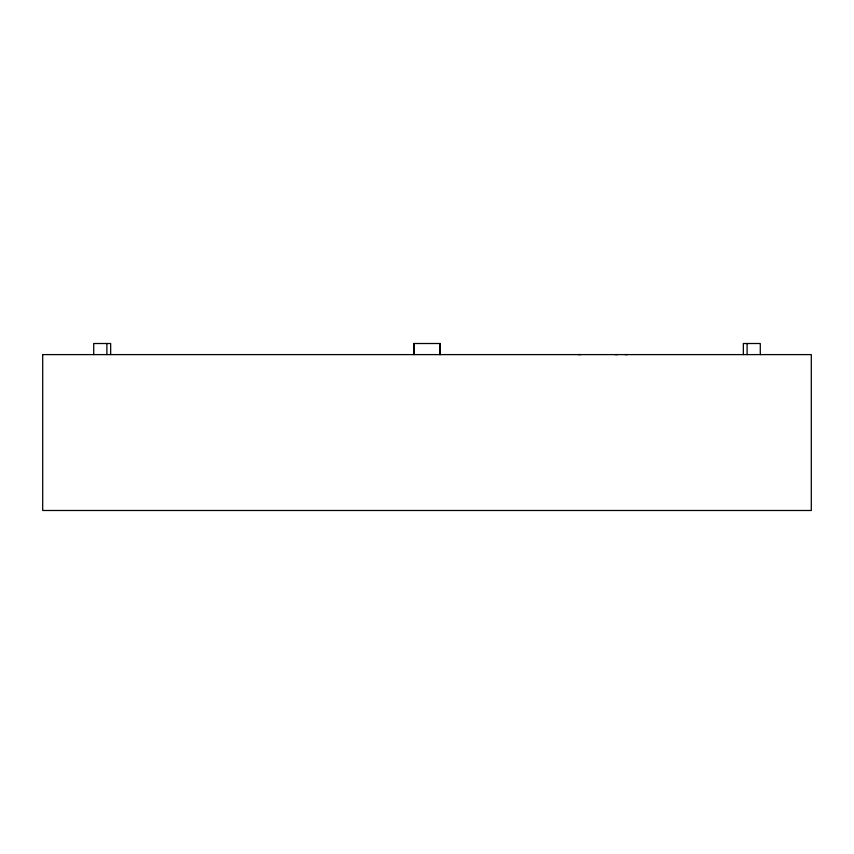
<?xml version="1.0" encoding="UTF-8"?>
<svg xmlns="http://www.w3.org/2000/svg" width="854" height="854" viewBox="0 0 854 854"><rect width="100%" height="100%" fill="white"/><g stroke="black" fill="none" stroke-linecap="round" stroke-linejoin="round"><path stroke-width="1.28" d="M578.19 354.602L580.901 354.602M616.193 354.602L617.431 354.602M624.989 354.602L627.519 354.602M614.901 354.602L615.947 354.602M760.284 354.602L760.284 343.511L743.343 343.511L743.343 354.602M747.111 343.511L747.111 354.602M440.173 354.602L440.173 343.511L413.827 343.511L413.827 354.602M440.023 343.511L440.023 354.602M413.976 343.511L413.976 354.602M110.657 354.602L110.657 343.511L93.716 343.511L93.716 354.602M106.889 343.511L106.889 354.602M42.7 354.602L42.7 510.489L811.3 510.489L811.3 354.602L42.7 354.602"/></g></svg>
